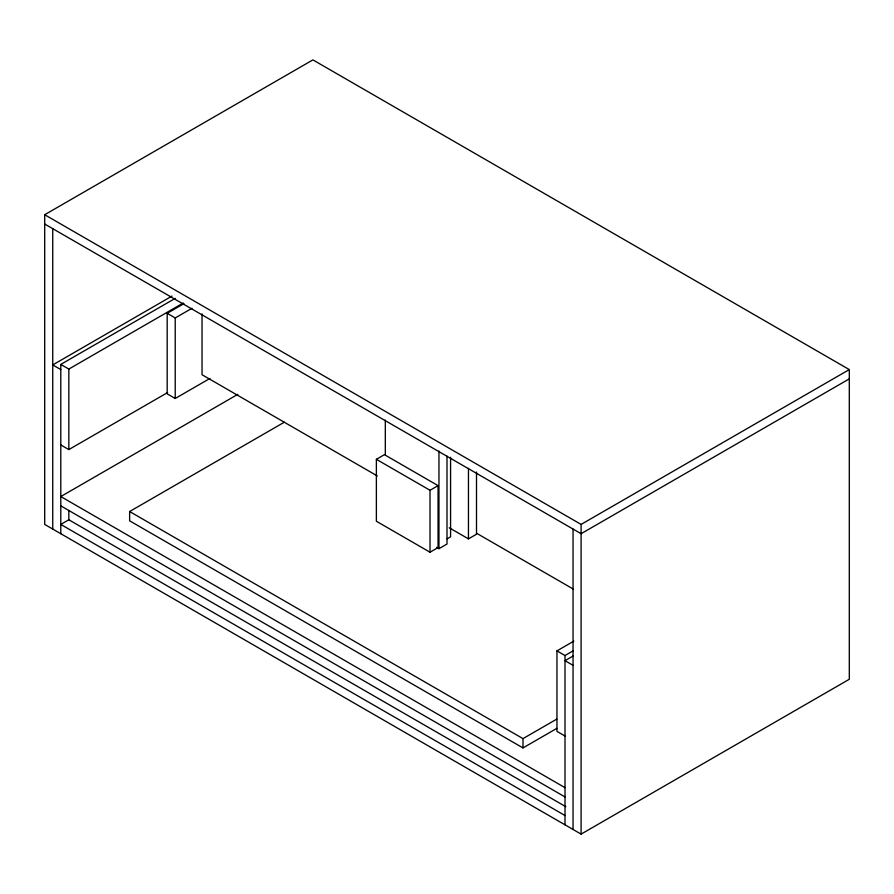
<?xml version="1.0" encoding="UTF-8"?>
<svg xmlns="http://www.w3.org/2000/svg" width="894" height="894" viewBox="0 0 894 894"><rect width="100%" height="100%" fill="white"/><g stroke="black" fill="none" stroke-linecap="round" stroke-linejoin="round"><path stroke-width="1.34" d="M44.7 214.728L312.9 59.887L849.3 369.58L849.3 679.272L581.1 834.113L44.7 524.42L44.7 214.728L581.1 524.42L849.3 369.58M171.983 296.093L52.746 364.931L60.792 369.58M60.792 533.718L60.792 364.417L175.213 298.361M60.792 364.417L68.838 369.066L183.259 302.999M209.945 378.441L175.224 398.478L167.178 393.841L167.178 313.313L183.94 303.636M167.178 313.313L175.224 317.962L191.987 308.285M60.792 444.933L68.838 449.581L167.603 392.567M237.838 394.332L60.792 496.55L565.008 787.659M69.218 519.559L60.792 524.42L565.008 815.529M556.817 728.386L522.99 747.92L129.63 520.811L129.63 511.524L284.27 422.236M376.374 459.315L384.42 454.666L438.06 485.632L438.06 547.575L430.014 552.213L376.374 521.247L376.374 459.315L430.014 490.281L438.06 485.632M447.123 538.803L450.576 536.813L450.576 457.292M436.574 547.307L438.954 548.681L447 544.033L447 456.152M449.246 527.784L468.456 538.87L476.502 534.232L476.502 472.01M849.3 378.866L581.1 533.707L44.7 224.025M565.008 736.041L556.962 731.393L556.962 650.877L573.825 641.143M556.962 650.877L565.008 655.525L573.434 650.653M573.434 655.816L565.008 660.688L573.054 665.326M129.63 511.524L522.99 738.623L556.817 719.089M377.324 475.943L202.044 374.742L202.044 313.906M476.457 533.17L573.166 589.001M60.792 505.848L565.008 796.945M565.801 806.701L68.838 519.783L68.838 510.485M581.1 524.42L581.1 834.113M573.054 529.069L573.054 829.464M565.008 655.525L565.008 824.827M522.99 738.623L522.99 747.92M468.456 468.367L468.456 538.87M438.954 451.034L438.954 548.681M430.014 490.281L430.014 552.213M385.314 420.057L385.314 454.934M175.224 317.962L175.224 398.478M68.838 369.066L68.838 449.581M52.746 228.663L52.746 529.069"/></g></svg>
